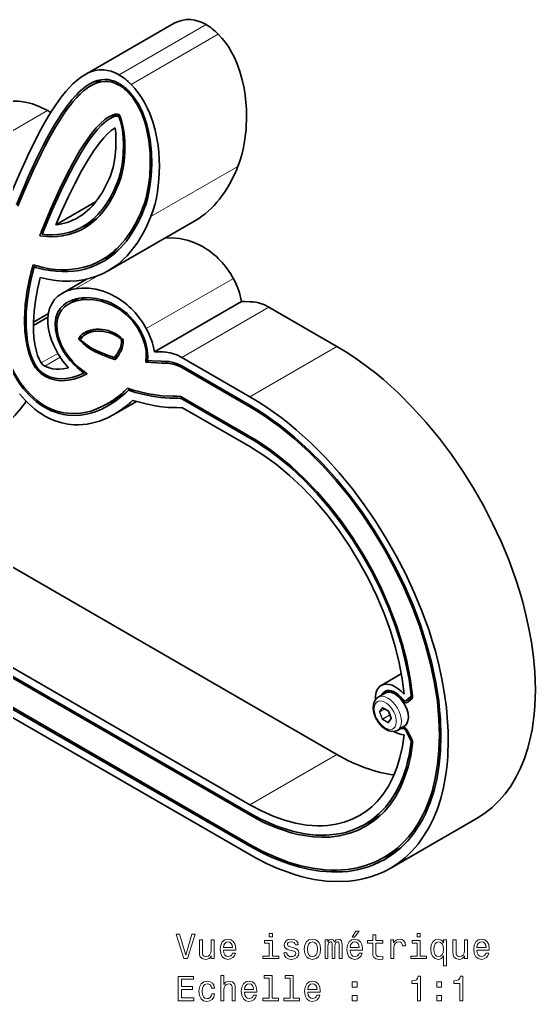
# Model space of a CAD drawing. Extents: x 155 to 1136, y 87 to 920.
# Drawn here: x 878.8 to 952.9, y 769.4 to 910.5 of the extents above; entities that cross this region are included whole.
import ezdxf

# ---------------------------------------------------------------- set-up
doc = ezdxf.new("R2010")
doc.units = 0

msp = doc.modelspace()

# ---------------------------------------------------------------- linework, layer by layer
at = {"color": 7, "lineweight": 35, "ltscale": 0.3613}
for p, q in [((888.11, 902.62), (900.63, 909.85)), ((891.5, 874.44), (904.01, 881.66)), ((898.12, 862.79), (910.64, 870.01)), ((932, 788.49), (944.51, 795.72))]:
    msp.add_line(p, q, dxfattribs=at)
at = {"color": 7, "lineweight": 13, "ltscale": 0.361298}
msp.add_line((893.04, 902.6), (905.55, 909.83), dxfattribs=at)
at = {"color": 7, "lineweight": 13, "ltscale": 0.361299}
msp.add_line((894.77, 901.23), (907.29, 908.46), dxfattribs=at)
at = {"color": 7, "lineweight": 35, "ltscale": 0.043079}
msp.add_line((890.48, 901.9), (888.99, 901.04), dxfattribs=at)
at = {"color": 7, "lineweight": 13, "ltscale": 0.004729}
msp.add_line((894.49, 900.21), (894.33, 900.12), dxfattribs=at)
at = {"color": 7, "lineweight": 13, "ltscale": 0.3613}
for p, q in [((870.24, 890.25), (882.75, 897.48)), ((897.62, 882.22), (910.14, 889.44)), ((896.95, 866.12), (909.47, 873.34)), ((902.06, 861.97), (914.57, 869.2)), ((911.84, 856.32), (924.36, 863.54)), ((911.84, 797.65), (924.36, 804.88))]:
    msp.add_line(p, q, dxfattribs=at)
at = {"color": 7, "lineweight": 35, "ltscale": 0.030584}
msp.add_line((891.76, 896.33), (892.82, 896.94), dxfattribs=at)
at = {"color": 7, "lineweight": 35, "ltscale": 0.003633}
msp.add_line((892.65, 896.84), (892.75, 896.94), dxfattribs=at)
at = {"color": 7, "lineweight": 35, "ltscale": 0.004331}
msp.add_line((892.98, 896.65), (893.13, 896.74), dxfattribs=at)
at = {"color": 7, "lineweight": 13, "ltscale": 0.01007}
msp.add_line((892.79, 887.09), (893.14, 887.29), dxfattribs=at)
at = {"color": 7, "lineweight": 35, "ltscale": 0.165236}
msp.add_line((883.96, 881.03), (889.68, 884.33), dxfattribs=at)
at = {"color": 7, "lineweight": 13, "ltscale": 0.010111}
msp.add_line((896.78, 883.62), (896.43, 883.42), dxfattribs=at)
at = {"color": 7, "lineweight": 35, "ltscale": 0.058362}
msp.add_line((887.84, 880.78), (889.86, 881.95), dxfattribs=at)
at = {"color": 7, "lineweight": 35, "ltscale": 0.00999}
msp.add_line((882, 879.67), (882.15, 880.04), dxfattribs=at)
at = {"color": 7, "lineweight": 35, "ltscale": 0.063444}
msp.add_line((892.79, 877.27), (890.59, 876), dxfattribs=at)
at = {"color": 7, "lineweight": 35, "ltscale": 0.008357}
msp.add_line((880.86, 874.97), (881.15, 875.13), dxfattribs=at)
at = {"color": 7, "lineweight": 35, "ltscale": 0.102271}
msp.add_line((884.85, 871.18), (888.39, 873.23), dxfattribs=at)
at = {"color": 7, "lineweight": 13, "ltscale": 0.093551}
msp.add_line((886.75, 871.84), (889.99, 873.72), dxfattribs=at)
at = {"color": 7, "lineweight": 35, "ltscale": 0.041627}
msp.add_line((887.2, 870.46), (885.76, 869.63), dxfattribs=at)
at = {"color": 7, "lineweight": 35, "ltscale": 0.002773}
msp.add_line((887, 870.34), (887.06, 870.43), dxfattribs=at)
at = {"color": 7, "lineweight": 13, "ltscale": 0.017873}
msp.add_line((888.07, 870.57), (887.45, 870.21), dxfattribs=at)
at = {"color": 7, "lineweight": 35, "ltscale": 0.012377}
for p, q in [((910.64, 870.01), (911.13, 870.01)), ((898.12, 862.79), (898.62, 862.78))]:
    msp.add_line(p, q, dxfattribs=at)
at = {"color": 7, "lineweight": 35, "ltscale": 0.061871}
msp.add_line((880.75, 867.04), (882.89, 868.28), dxfattribs=at)
at = {"color": 7, "lineweight": 13, "ltscale": 0.006031}
msp.add_line((892.84, 869.28), (892.63, 869.16), dxfattribs=at)
at = {"color": 7, "lineweight": 35, "ltscale": 0.282556}
for p, q in [((914.57, 869.2), (924.36, 863.54)), ((902.06, 861.97), (911.84, 856.32)), ((902.06, 860.74), (911.84, 855.09)), ((902.06, 860.5), (911.84, 854.85)), ((902.06, 856.26), (911.84, 850.61)), ((902.06, 856.02), (911.84, 850.36))]:
    msp.add_line(p, q, dxfattribs=at)
at = {"color": 7, "lineweight": 35, "ltscale": 0.00633}
msp.add_line((879.69, 867.88), (879.47, 867.75), dxfattribs=at)
at = {"color": 7, "lineweight": 35, "ltscale": 0.006434}
msp.add_line((879.69, 867.5), (879.47, 867.37), dxfattribs=at)
at = {"color": 7, "lineweight": 35, "ltscale": 0.060347}
msp.add_line((880.74, 866.56), (882.83, 867.77), dxfattribs=at)
at = {"color": 7, "lineweight": 13, "ltscale": 0.039038}
msp.add_line((888.92, 865.88), (887.56, 865.1), dxfattribs=at)
at = {"color": 7, "lineweight": 35, "ltscale": 0.034287}
msp.add_line((889.44, 865.99), (888.25, 865.3), dxfattribs=at)
at = {"color": 7, "lineweight": 13, "ltscale": 0.016933}
msp.add_line((889.98, 866.03), (889.39, 865.69), dxfattribs=at)
at = {"color": 7, "lineweight": 13, "ltscale": 0.004335}
msp.add_line((896.15, 865.77), (896, 865.68), dxfattribs=at)
at = {"color": 7, "lineweight": 13, "ltscale": 0.004798}
msp.add_line((884.09, 865.06), (884.26, 865.16), dxfattribs=at)
at = {"color": 7, "lineweight": 35, "ltscale": 0.015151}
msp.add_line((887.56, 865.1), (887.21, 864.61), dxfattribs=at)
at = {"color": 7, "lineweight": 35, "ltscale": 0.017951}
msp.add_line((887.83, 864.97), (887.21, 864.61), dxfattribs=at)
at = {"color": 7, "lineweight": 35, "ltscale": 0.023067}
msp.add_line((887.21, 864.61), (887.87, 863.97), dxfattribs=at)
at = {"color": 7, "lineweight": 35, "ltscale": 0.00947}
msp.add_line((887.52, 864.56), (887.75, 864.87), dxfattribs=at)
at = {"color": 7, "lineweight": 35, "ltscale": 0.014415}
msp.add_line((887.94, 864.16), (887.52, 864.56), dxfattribs=at)
at = {"color": 7, "lineweight": 13, "ltscale": 0.004904}
msp.add_line((888.04, 864.07), (887.87, 863.97), dxfattribs=at)
at = {"color": 7, "lineweight": 13, "ltscale": 0.005921}
msp.add_line((892.86, 865.19), (892.66, 865.08), dxfattribs=at)
at = {"color": 7, "lineweight": 13, "ltscale": 0.004975}
msp.add_line((893.32, 864.83), (893.15, 864.73), dxfattribs=at)
at = {"color": 7, "lineweight": 35, "ltscale": 0.009114}
msp.add_line((893.15, 864.73), (893.42, 864.48), dxfattribs=at)
at = {"color": 7, "lineweight": 35, "ltscale": 0.014581}
msp.add_line((893.64, 864.54), (893.21, 864.93), dxfattribs=at)
at = {"color": 7, "lineweight": 35, "ltscale": 0.007948}
msp.add_line((893.42, 864.48), (893.41, 864.16), dxfattribs=at)
at = {"color": 7, "lineweight": 13, "ltscale": 0.006413}
msp.add_line((893.63, 864.29), (893.41, 864.16), dxfattribs=at)
at = {"color": 7, "lineweight": 35, "ltscale": 0.004976}
msp.add_line((893.59, 864.58), (893.42, 864.48), dxfattribs=at)
at = {"color": 7, "lineweight": 35, "ltscale": 0.012717}
msp.add_line((893.62, 864.03), (893.64, 864.54), dxfattribs=at)
at = {"color": 7, "lineweight": 13, "ltscale": 0.007206}
msp.add_line((890.41, 862.69), (890.16, 862.55), dxfattribs=at)
at = {"color": 7, "lineweight": 13, "ltscale": 0.068453}
msp.add_line((881.87, 861.17), (884.24, 862.53), dxfattribs=at)
at = {"color": 7, "lineweight": 13, "ltscale": 0.062834}
msp.add_line((882.4, 860.73), (884.58, 861.99), dxfattribs=at)
at = {"color": 7, "lineweight": 35, "ltscale": 0.017163}
msp.add_line((892.97, 862.26), (892.38, 861.92), dxfattribs=at)
at = {"color": 7, "lineweight": 35, "ltscale": 0.003384}
msp.add_line((892.46, 862.03), (892.38, 861.92), dxfattribs=at)
at = {"color": 7, "lineweight": 35, "ltscale": 0.002535}
msp.add_line((892.42, 861.66), (892.51, 861.62), dxfattribs=at)
at = {"color": 7, "lineweight": 13, "ltscale": 0.016476}
msp.add_line((893.03, 862.36), (892.46, 862.03), dxfattribs=at)
at = {"color": 7, "lineweight": 35, "ltscale": 0.005451}
msp.add_line((892.51, 861.62), (892.64, 861.79), dxfattribs=at)
at = {"color": 7, "lineweight": 35, "ltscale": 0.010757}
msp.add_line((897.27, 861.51), (896.89, 861.29), dxfattribs=at)
at = {"color": 7, "lineweight": 35, "ltscale": 0.057165}
msp.add_line((896.89, 861.29), (899.18, 861.14), dxfattribs=at)
at = {"color": 7, "lineweight": 13, "ltscale": 0.004506}
msp.add_line((881.39, 860.35), (881.23, 860.26), dxfattribs=at)
at = {"color": 7, "lineweight": 35, "ltscale": 0.005494}
msp.add_line((888, 859.72), (888.19, 859.83), dxfattribs=at)
at = {"color": 7, "lineweight": 13, "ltscale": 0.006123}
for p, q in [((902.27, 860.62), (902.06, 860.5)), ((902.06, 856.02), (902.27, 856.14))]:
    msp.add_line(p, q, dxfattribs=at)
at = {"color": 7, "lineweight": 13, "ltscale": 0.006329}
msp.add_line((882.62, 859.39), (882.4, 859.26), dxfattribs=at)
at = {"color": 7, "lineweight": 13, "ltscale": 0.004489}
msp.add_line((879.29, 857.5), (879.45, 857.58), dxfattribs=at)
at = {"color": 7, "lineweight": 35, "ltscale": 0.008139}
msp.add_line((894.39, 857.24), (894.67, 857.4), dxfattribs=at)
at = {"color": 7, "lineweight": 35, "ltscale": 0.071443}
msp.add_line((893.84, 856.73), (891.36, 855.3), dxfattribs=at)
at = {"color": 7, "lineweight": 35, "ltscale": 0.093178}
msp.add_line((892.31, 853.77), (895.53, 855.64), dxfattribs=at)
at = {"color": 7, "lineweight": 35, "ltscale": 0.000567414}
msp.add_line((893.84, 856.73), (893.86, 856.74), dxfattribs=at)
at = {"color": 7, "lineweight": 35, "ltscale": 0.279053}
msp.add_line((911.84, 849.14), (902.18, 854.72), dxfattribs=at)
at = {"color": 7, "lineweight": 13, "ltscale": 0.006101}
msp.add_line((912.05, 854.97), (911.84, 854.85), dxfattribs=at)
at = {"color": 7, "lineweight": 13, "ltscale": 0.006098}
msp.add_line((911.84, 850.36), (912.05, 850.49), dxfattribs=at)
at = {"color": 7, "lineweight": 35}
for p, q in [((857.72, 843.35), (924.36, 804.88)), ((834.56, 842.27), (911.84, 797.65)), ((911.84, 796.42), (834.56, 841.04)), ((911.84, 796.18), (834.56, 840.8)), ((911.84, 791.94), (834.56, 836.56)), ((911.84, 791.7), (834.56, 836.31)), ((911.84, 790.47), (834.56, 835.09))]:
    msp.add_line(p, q, dxfattribs=at)
at = {"color": 7, "lineweight": 35, "ltscale": 0.08305}
msp.add_line((933.6, 816.46), (930.73, 814.8), dxfattribs=at)
at = {"color": 7, "lineweight": 35, "ltscale": 0.028578}
msp.add_line((931.28, 813.68), (930.29, 813.11), dxfattribs=at)
at = {"color": 7, "lineweight": 35, "ltscale": 0.013118}
msp.add_line((932.03, 814.05), (931.58, 813.79), dxfattribs=at)
at = {"color": 7, "lineweight": 13, "ltscale": 0.008372}
msp.add_line((935.23, 813.31), (934.94, 813.14), dxfattribs=at)
at = {"color": 7, "lineweight": 13, "ltscale": 0.005467}
msp.add_line((935.21, 813.51), (935.02, 813.4), dxfattribs=at)
at = {"color": 7, "lineweight": 13, "ltscale": 0.004534}
msp.add_line((933.88, 812.73), (933.72, 812.64), dxfattribs=at)
at = {"color": 7, "lineweight": 35, "ltscale": 0.027687}
msp.add_line((934.27, 812.6), (935.23, 813.15), dxfattribs=at)
at = {"color": 7, "lineweight": 13, "ltscale": 0.02706}
msp.add_line((934.29, 812.61), (935.23, 813.15), dxfattribs=at)
at = {"color": 7, "lineweight": 35, "ltscale": 0.020883}
for p, q in [((934.29, 812.61), (934.94, 813.14)), ((934.45, 812.36), (935.1, 812.89))]:
    msp.add_line(p, q, dxfattribs=at)
at = {"color": 7, "lineweight": 13, "ltscale": 0.016861}
for p, q in [((930.86, 811.6), (930.47, 811.05)), ((930.93, 811.58), (930.54, 811.03))]:
    msp.add_line(p, q, dxfattribs=at)
at = {"color": 7, "lineweight": 13, "ltscale": 0.026805}
for p, q in [((930.47, 810.96), (930.86, 809.96)), ((930.54, 810.99), (930.93, 809.99))]:
    msp.add_line(p, q, dxfattribs=at)
at = {"color": 7, "lineweight": 13, "ltscale": 0.01948}
msp.add_line((931.22, 811.42), (930.54, 811.03), dxfattribs=at)
at = {"color": 7, "lineweight": 13, "ltscale": 0.0205}
msp.add_line((931.25, 811.4), (930.54, 810.99), dxfattribs=at)
at = {"color": 7, "lineweight": 13, "ltscale": 0.022393}
for p, q in [((931.7, 811.16), (930.92, 811.6)), ((930.92, 809.89), (931.7, 809.44))]:
    msp.add_line(p, q, dxfattribs=at)
at = {"color": 7, "lineweight": 35, "ltscale": 0.000190148}
msp.add_line((930.93, 811.58), (930.93, 811.58), dxfattribs=at)
at = {"color": 7, "lineweight": 35, "ltscale": 0.022391}
msp.add_line((931.71, 811.13), (930.93, 811.58), dxfattribs=at)
at = {"color": 7, "lineweight": 13, "ltscale": 0.027277}
for p, q in [((931.87, 810.53), (930.93, 809.99)), ((931.9, 810.5), (930.96, 809.95))]:
    msp.add_line(p, q, dxfattribs=at)
at = {"color": 7, "lineweight": 35, "ltscale": 0.026804}
msp.add_line((932.14, 810.08), (931.75, 811.08), dxfattribs=at)
at = {"color": 7, "lineweight": 13, "ltscale": 0.026804}
msp.add_line((932.15, 810.08), (931.76, 811.08), dxfattribs=at)
at = {"color": 7, "lineweight": 13, "ltscale": 0.004037}
msp.add_line((931.9, 810.7), (931.93, 810.54), dxfattribs=at)
at = {"color": 7, "lineweight": 13, "ltscale": 0.002203}
msp.add_line((931.9, 810.5), (931.99, 810.47), dxfattribs=at)
at = {"color": 7, "lineweight": 13, "ltscale": 0.001009}
msp.add_line((931.93, 810.54), (931.96, 810.53), dxfattribs=at)
at = {"color": 7, "lineweight": 13, "ltscale": 0.022392}
msp.add_line((930.96, 809.95), (931.73, 809.5), dxfattribs=at)
at = {"color": 7, "lineweight": 13, "ltscale": 0.001212}
msp.add_line((931.78, 809.53), (931.73, 809.5), dxfattribs=at)
at = {"color": 7, "lineweight": 35, "ltscale": 0.016861}
msp.add_line((931.76, 809.5), (932.14, 810.05), dxfattribs=at)
at = {"color": 7, "lineweight": 13, "ltscale": 0.01686}
msp.add_line((931.76, 809.45), (932.15, 810), dxfattribs=at)
at = {"color": 7, "lineweight": 35, "ltscale": 0.028577}
msp.add_line((934.03, 808.92), (933.04, 808.34), dxfattribs=at)
at = {"color": 7, "lineweight": 13, "ltscale": 0.007484}
msp.add_line((934.09, 808.76), (933.83, 808.61), dxfattribs=at)
at = {"color": 7, "lineweight": 13, "ltscale": 0.004341}
msp.add_line((934.44, 808.35), (934.29, 808.26), dxfattribs=at)
at = {"color": 7, "lineweight": 35, "ltscale": 0.035764}
for p, q in [((934.29, 808.26), (934.94, 806.98)), ((934.45, 808.32), (935.1, 807.05))]:
    msp.add_line(p, q, dxfattribs=at)
at = {"color": 7, "lineweight": 13, "ltscale": 0.004349}
msp.add_line((934.94, 806.98), (935.09, 807.07), dxfattribs=at)
at = {"color": 7, "lineweight": 13, "ltscale": 0.005617}
msp.add_line((935.02, 806.63), (935.21, 806.74), dxfattribs=at)
at = {"color": 7, "lineweight": 13, "ltscale": 0.006153}
msp.add_line((912.06, 796.3), (911.84, 796.18), dxfattribs=at)
at = {"color": 7, "lineweight": 35, "ltscale": 0.064684}
msp.add_line((928.35, 794.8), (930.59, 796.1), dxfattribs=at)
at = {"color": 7, "lineweight": 13, "ltscale": 0.006148}
msp.add_line((911.84, 791.7), (912.06, 791.82), dxfattribs=at)
at = {"color": 7, "lineweight": 35, "ltscale": 0.069831}
msp.add_line((933.52, 791.44), (931.1, 790.05), dxfattribs=at)
at = {"color": 7, "lineweight": 35}
for points in [[(900.63, 909.85), (901.04, 910.06), (901.46, 910.25), (902.06, 910.43), (902.7, 910.54), (903.36, 910.54), (903.89, 910.47), (904.43, 910.34), (904.98, 910.12), (905.55, 909.83)], [(907.29, 908.46), (907.82, 907.88), (908.32, 907.25), (908.8, 906.57), (909.22, 905.86), (909.62, 905.08), (909.98, 904.29), (910.41, 903.09), (910.75, 901.89), (911.01, 900.69), (911.17, 899.68), (911.28, 898.69), (911.34, 897.69), (911.36, 896.7), (911.29, 894.81), (911.08, 893), (910.92, 892.14), (910.73, 891.3), (910.46, 890.35), (910.14, 889.44)], [(885.88, 900.75), (886.4, 901.3), (886.96, 901.8), (887.52, 902.24), (888.11, 902.62)], [(888.11, 902.62), (888.52, 902.84), (888.95, 903.02), (889.55, 903.21), (890.18, 903.31), (890.84, 903.32), (891.37, 903.25), (891.91, 903.11), (892.47, 902.9), (893.04, 902.6)], [(894.77, 901.23), (895.31, 900.65), (895.81, 900.03), (896.28, 899.35), (896.71, 898.63), (897.11, 897.85), (897.46, 897.06), (897.9, 895.86), (898.24, 894.66), (898.49, 893.46), (898.65, 892.46), (898.76, 891.46), (898.83, 890.46), (898.85, 889.48), (898.78, 887.59), (898.56, 885.77), (898.41, 884.91), (898.22, 884.07), (897.95, 883.12), (897.62, 882.22)], [(894.33, 900.12), (895.03, 899.29), (895.65, 898.36), (896.21, 897.24), (896.65, 896.08), (896.88, 895.34), (897.06, 894.61), (897.33, 893.16), (897.44, 892.27), (897.5, 891.4), (897.54, 889.7), (897.45, 888.04), (897.25, 886.46), (896.93, 884.96), (896.73, 884.25), (896.43, 883.42)], [(894.4, 900.3), (895.13, 899.46), (895.77, 898.5), (896.35, 897.36), (896.81, 896.19), (897.04, 895.45), (897.23, 894.71), (897.51, 893.26), (897.63, 892.36), (897.7, 891.48), (897.75, 889.77), (897.68, 888.09), (897.48, 886.48), (897.18, 884.95), (896.93, 884.06), (896.63, 883.22)], [(873.4, 897.58), (874.44, 898.11), (875.55, 898.5), (876.12, 898.65), (876.72, 898.76), (877.65, 898.84), (878.61, 898.82), (879.6, 898.68), (880.63, 898.42), (881.67, 898.02), (882.75, 897.48)], [(881.95, 880.24), (883.21, 883.26), (884.52, 886.19), (885.44, 888.08), (886.4, 889.91), (887.43, 891.7), (887.98, 892.57), (888.55, 893.42), (889.15, 894.22), (889.77, 894.97), (890.38, 895.62), (891.05, 896.21), (891.56, 896.56), (892.1, 896.82), (892.49, 896.93), (892.76, 896.94), (892.93, 896.92), (893.04, 896.88)], [(891.76, 896.33), (892.23, 896.55), (892.59, 896.65), (892.88, 896.67), (892.98, 896.65)], [(892.98, 896.65), (893.17, 896.23), (893.35, 895.59), (893.52, 894.65), (893.63, 893.62), (893.67, 892.59), (893.64, 891.12), (893.48, 889.72), (893.2, 888.35), (893.02, 887.71), (892.79, 887.09)], [(893.04, 896.88), (893.2, 896.61), (893.41, 896.06), (893.61, 895.28), (893.78, 894.17), (893.86, 893.12), (893.88, 891.57), (893.77, 890.11), (893.59, 888.97), (893.33, 887.89), (892.99, 886.89)], [(882.15, 880.04), (883.4, 883.05), (884.71, 885.97), (885.62, 887.84), (886.58, 889.67), (887.6, 891.45), (888.15, 892.32), (888.71, 893.16), (889.3, 893.95), (889.92, 894.7), (890.53, 895.36), (891.2, 895.95), (891.76, 896.33)], [(883.96, 881.03), (884.83, 883.05), (885.73, 885.02), (886.67, 886.94), (887.66, 888.81), (888.5, 890.26), (889.39, 891.64), (890.34, 892.94), (890.84, 893.53), (891.36, 894.08), (891.9, 894.58), (892.47, 894.99)], [(892.47, 894.99), (892.56, 894.24), (892.6, 893.49), (892.59, 892.02), (892.45, 890.61), (892.19, 889.3), (892.01, 888.68), (891.8, 888.1)], [(892.99, 886.89), (892.35, 885.46), (891.61, 884.14), (891.2, 883.52), (890.76, 882.94), (890.3, 882.4), (889.81, 881.89), (889.1, 881.28), (888.35, 880.74), (887.55, 880.29), (886.71, 879.91), (885.82, 879.63), (884.89, 879.43), (884.16, 879.35), (883.41, 879.32), (882.76, 879.34), (881.64, 879.45)], [(887.84, 880.78), (887.5, 880.59), (886.68, 880.22), (885.81, 879.93), (884.91, 879.73), (884.21, 879.64), (883.48, 879.59), (882.75, 879.6), (882, 879.67)], [(899.61, 879.12), (900.65, 879.18), (901.72, 879.08), (902.83, 878.84), (903.69, 878.55), (904.55, 878.18), (905.15, 877.86)], [(890.59, 876), (889.76, 875.56), (888.88, 875.21), (887.97, 874.93), (887.18, 874.76), (886.38, 874.64), (885.55, 874.58), (884.71, 874.58), (883.86, 874.63), (882.99, 874.73), (882.12, 874.89), (880.69, 875.27)], [(890.74, 875.74), (889.91, 875.31), (889.04, 874.95), (888.13, 874.67), (887.35, 874.49), (886.54, 874.37), (885.71, 874.31), (884.86, 874.3), (884.01, 874.35), (883.14, 874.45), (882.26, 874.61), (880.86, 874.97)], [(891.5, 874.44), (890.67, 874), (889.8, 873.64), (888.89, 873.35), (887.95, 873.14), (886.98, 873), (885.98, 872.93), (884.95, 872.95), (883.9, 873.04), (882.82, 873.21), (881.72, 873.46)], [(883.1, 865.21), (882.92, 866.04), (882.82, 866.86), (882.82, 867.65), (882.9, 868.36), (883.07, 869.01), (883.32, 869.6), (883.74, 870.25), (884.26, 870.77), (884.85, 871.18)], [(886.75, 871.84), (887.7, 871.95), (888.7, 871.92), (889.72, 871.76), (890.76, 871.48), (891.7, 871.11), (892.63, 870.63)], [(884.09, 865.06), (883.92, 865.93), (883.88, 866.85), (883.98, 867.68), (884.22, 868.39), (884.57, 868.98), (884.8, 869.25), (885.05, 869.49), (885.61, 869.89)], [(887.34, 870.48), (888.11, 870.57), (888.92, 870.56), (889.76, 870.46), (890.63, 870.26), (891.51, 869.95), (892.07, 869.7), (892.63, 869.41)], [(887.45, 870.21), (887.92, 870.28), (888.41, 870.31), (889.41, 870.25), (890.46, 870.05), (891.54, 869.69), (892.09, 869.45), (892.63, 869.16)], [(911.13, 870.01), (911.91, 869.98), (912.31, 869.95), (912.92, 869.85), (913.38, 869.73), (913.84, 869.56), (914.57, 869.2)], [(884.29, 865.04), (884.13, 865.88), (884.09, 866.75), (884.19, 867.52), (884.42, 868.19), (884.76, 868.76), (885.22, 869.25), (885.76, 869.63)], [(879.47, 867.37), (879.52, 865.7), (879.63, 864.66), (879.83, 863.59), (880.12, 862.48), (880.4, 861.72), (880.76, 860.97), (881.06, 860.49), (881.23, 860.26)], [(879.68, 867.23), (879.7, 866.25), (879.77, 865.25), (879.9, 864.22), (880.12, 863.16), (880.32, 862.44), (880.59, 861.72), (880.93, 861.03), (881.12, 860.7), (881.34, 860.41)], [(880.74, 866.56), (880.76, 865.53), (880.85, 864.47), (880.98, 863.65), (881.16, 862.82), (881.33, 862.26), (881.56, 861.7), (881.69, 861.43), (881.87, 861.17)], [(888.1, 865.56), (887.89, 865.42), (887.69, 865.25), (887.56, 865.1)], [(888.25, 865.3), (888.52, 865.43), (888.94, 865.58), (889.39, 865.69)], [(892.66, 865.32), (892.29, 865.51), (891.93, 865.66), (891.46, 865.82), (891.01, 865.93), (890.22, 866.02), (889.74, 866.02), (889.28, 865.96)], [(889.39, 865.69), (889.98, 865.75), (890.6, 865.73), (891.24, 865.62), (891.72, 865.49), (892.2, 865.3), (892.66, 865.08)], [(896, 865.68), (896.29, 865.12), (896.52, 864.54), (896.7, 863.99), (896.83, 863.45), (896.93, 862.8), (896.96, 862.18), (896.89, 861.29)], [(876.13, 864.32), (876.33, 863.5), (876.58, 862.67), (876.97, 861.56), (877.44, 860.47), (878, 859.4), (878.4, 858.73), (878.84, 858.09), (879.29, 857.5)], [(876.23, 864.76), (876.4, 863.98), (876.82, 862.5), (877.38, 861.03), (877.72, 860.3), (878.09, 859.59), (878.5, 858.9), (878.94, 858.24), (879.4, 857.65)], [(885.77, 860.46), (884.96, 861.45), (884.24, 862.53), (883.65, 863.68), (883.34, 864.44), (883.1, 865.21)], [(888, 859.72), (887.02, 860.51), (886.54, 860.97), (886.08, 861.46), (885.51, 862.18), (884.99, 862.96), (884.56, 863.8), (884.3, 864.43), (884.09, 865.06)], [(888.48, 859.62), (887.84, 860.09), (887.29, 860.52), (886.76, 861.01), (886.31, 861.48), (885.88, 861.99), (885.32, 862.77), (884.84, 863.6), (884.47, 864.47), (884.29, 865.04)], [(887.75, 864.87), (887.95, 865.09), (888.25, 865.3)], [(889.1, 863.31), (888.66, 863.59), (888.25, 863.89), (887.94, 864.16)], [(893.41, 864.16), (893.36, 863.77), (893.24, 863.37), (893.07, 862.99), (892.79, 862.49), (892.46, 862.03)], [(892.64, 861.79), (892.96, 862.24), (893.23, 862.71), (893.38, 863.02), (893.5, 863.37), (893.59, 863.75), (893.62, 864.03)], [(887.87, 863.97), (888.47, 863.48), (889.1, 863.07)], [(898.62, 862.78), (899.4, 862.76), (899.79, 862.73), (900.4, 862.63), (900.86, 862.5), (901.33, 862.33), (902.06, 861.97)], [(924.36, 863.54), (925.87, 862.62), (927.37, 861.62), (928.85, 860.54), (929.95, 859.68), (931.04, 858.78), (933.16, 856.86), (935.22, 854.79), (937.2, 852.6), (939.09, 850.3), (940.81, 848), (942.44, 845.63), (943.97, 843.18), (945.4, 840.67), (946.73, 838.1), (947.94, 835.5), (949.04, 832.86), (950.1, 829.9), (950.58, 828.42), (951.01, 826.94), (951.52, 824.96), (951.95, 822.99), (952.31, 821.03), (952.6, 818.86), (952.79, 816.76), (952.85, 815.45), (952.87, 814.16)], [(897.14, 861.52), (897.8, 861.46), (899.08, 861.41)], [(899.08, 861.41), (899.84, 861.39), (900.23, 861.36), (900.82, 861.25), (901.43, 861.05), (902.06, 860.74)], [(881.87, 861.17), (882.06, 860.97), (882.4, 860.73)], [(882.4, 860.73), (882.76, 860.56), (883.13, 860.43), (883.49, 860.35), (884, 860.28), (884.51, 860.27), (885, 860.31), (885.77, 860.46)], [(899.18, 861.14), (899.92, 861.12), (900.3, 861.08), (900.88, 860.98), (901.46, 860.79), (902.06, 860.5)], [(882.4, 859.51), (883.05, 859.2), (883.67, 859.02), (884.13, 858.94), (884.58, 858.9), (885.43, 858.93), (886.25, 859.08), (887.02, 859.31), (888, 859.72)], [(882.4, 859.26), (883.12, 858.93), (883.82, 858.73), (884.31, 858.65), (884.79, 858.62), (885.71, 858.68), (886.57, 858.86), (887.39, 859.13), (888.48, 859.62)], [(879.29, 857.5), (880.21, 856.46), (881.19, 855.59), (881.72, 855.2), (882.24, 854.86), (882.77, 854.56), (883.3, 854.31), (883.9, 854.08), (884.49, 853.89), (885.07, 853.76), (885.65, 853.67), (886.59, 853.62), (887.49, 853.67), (888.36, 853.81), (888.99, 853.96), (889.6, 854.15), (890.58, 854.55), (891.51, 855.04)], [(879.4, 857.65), (880.3, 856.64), (881.26, 855.78), (881.78, 855.4), (882.3, 855.07), (882.82, 854.78), (883.34, 854.54), (883.93, 854.31), (884.52, 854.14), (885.1, 854.02), (885.67, 853.94), (886.6, 853.89), (887.49, 853.95), (888.36, 854.1), (888.98, 854.26), (889.59, 854.46), (890.49, 854.84), (891.36, 855.3)], [(894.27, 857.53), (894.95, 857.32), (896.29, 856.96), (897.29, 856.73), (898.28, 856.57), (899.24, 856.46), (900.79, 856.4)], [(894.39, 857.24), (895.39, 856.94), (896.4, 856.68), (897.74, 856.39), (899.04, 856.21), (900.28, 856.13), (900.88, 856.12)], [(901.35, 854.75), (900.15, 854.79), (899.2, 854.87), (898.23, 855.01), (896.94, 855.27), (895.01, 855.79)], [(900.79, 856.4), (901.37, 856.38), (901.74, 856.35), (901.88, 856.33), (902.06, 856.26)], [(900.88, 856.12), (901.47, 856.11), (901.83, 856.08), (901.98, 856.05), (902.06, 856.02)], [(911.84, 856.32), (913.36, 855.4), (914.86, 854.4), (916.34, 853.31), (917.44, 852.45), (918.52, 851.55), (920.65, 849.63), (922.7, 847.57), (924.68, 845.38), (926.58, 843.07), (928.29, 840.78), (929.92, 838.4), (931.45, 835.95), (932.88, 833.44), (934.21, 830.88), (935.42, 828.27), (936.52, 825.63), (937.59, 822.68), (938.06, 821.2), (938.5, 819.71), (939.01, 817.74), (939.44, 815.77), (939.79, 813.81), (940.09, 811.63), (940.27, 809.53), (940.34, 808.22), (940.36, 806.93)], [(902.18, 854.72), (902.01, 854.74), (901.35, 854.75)], [(911.84, 855.09), (912.92, 854.45), (914, 853.76), (915.07, 853.01), (916.15, 852.22), (918.26, 850.51), (920.34, 848.63), (922.37, 846.6), (924.33, 844.42), (926.21, 842.1), (928.01, 839.66), (929.71, 837.13), (931.3, 834.51), (932.76, 831.82), (934.1, 829.09), (935.3, 826.32), (936.35, 823.53), (937.25, 820.74), (937.99, 817.96), (938.57, 815.23), (938.98, 812.56), (939.12, 811.24), (939.22, 809.94), (939.3, 807.54)], [(911.84, 854.85), (912.92, 854.21), (913.99, 853.52), (915.06, 852.77), (916.13, 851.99), (918.24, 850.28), (920.31, 848.41), (922.32, 846.38), (924.27, 844.21), (926.14, 841.9), (927.93, 839.48), (929.62, 836.95), (931.2, 834.34), (932.65, 831.66), (933.98, 828.92), (935.17, 826.15), (936.21, 823.38), (937.1, 820.61), (937.82, 817.86), (938.39, 815.14), (938.79, 812.48), (938.92, 811.17), (939.02, 809.88), (939.08, 807.67)], [(892.31, 853.77), (891.29, 853.24), (890.22, 852.81), (889.09, 852.5), (888.47, 852.38), (887.82, 852.3), (887.21, 852.27), (886.58, 852.28), (885.7, 852.37), (884.8, 852.55), (883.88, 852.84), (883.25, 853.1), (882.39, 853.54)], [(911.84, 850.61), (912.84, 850.01), (913.83, 849.37), (914.83, 848.67), (915.83, 847.92), (917.78, 846.31), (919.7, 844.52), (921.55, 842.59), (923.34, 840.51), (925.04, 838.32), (926.65, 836), (928.16, 833.6), (929.55, 831.12), (930.81, 828.58), (931.93, 826.01), (932.91, 823.43), (933.73, 820.85), (934.4, 818.29), (934.89, 815.78), (935.23, 813.31)], [(911.84, 850.36), (912.83, 849.77), (913.82, 849.13), (914.82, 848.43), (915.81, 847.69), (917.76, 846.07), (919.66, 844.3), (921.51, 842.37), (923.28, 840.3), (924.98, 838.1), (926.58, 835.79), (928.08, 833.39), (929.46, 830.92), (930.7, 828.4), (931.81, 825.85), (932.77, 823.28), (933.58, 820.71), (934.23, 818.16), (934.72, 815.65), (935.02, 813.4)], [(934, 813.52), (933.72, 815.77), (933.29, 818.07), (932.71, 820.41), (932, 822.77), (931.14, 825.13), (930.09, 827.64), (928.9, 830.12), (927.57, 832.54), (926.13, 834.9), (924.58, 837.17), (922.94, 839.32), (921.21, 841.35), (919.41, 843.24), (917.56, 844.99), (915.66, 846.56), (914.69, 847.29), (913.73, 847.96), (911.84, 849.14)], [(934.39, 811.42), (934.04, 812.16), (933.61, 812.76), (933.12, 813.25), (932.66, 813.57), (932.2, 813.76), (931.81, 813.82), (931.46, 813.76), (931.28, 813.68)], [(952.87, 814.16), (952.8, 811.8), (952.7, 810.65), (952.57, 809.52), (952.4, 808.42), (952.18, 807.35), (951.79, 805.79), (951.31, 804.29), (950.73, 802.88), (950.07, 801.54), (949.33, 800.33), (948.52, 799.21), (947.63, 798.18), (946.66, 797.25), (945.62, 796.43), (944.51, 795.72)], [(930.29, 813.11), (929.97, 812.84), (929.74, 812.47), (929.61, 812.05), (929.58, 811.52), (929.67, 810.88), (929.8, 810.48)], [(933.04, 808.34), (932.67, 808.2), (932.24, 808.18), (931.8, 808.28), (931.32, 808.51), (930.82, 808.91), (930.37, 809.42), (929.97, 810.08), (929.8, 810.48)], [(934.39, 811.42), (934.58, 810.75), (934.63, 810.19), (934.57, 809.69), (934.42, 809.32), (934.2, 809.04), (934.03, 808.92)], [(927.6, 796.1), (928.51, 796.68), (929.35, 797.36), (930.14, 798.13), (930.99, 799.16), (931.75, 800.32), (932.41, 801.58), (932.97, 802.96), (933.42, 804.45), (933.77, 806.02), (934, 807.69)], [(939.08, 807.67), (939.02, 805.5), (938.82, 803.42), (938.49, 801.44), (938.02, 799.56), (937.74, 798.67), (937.42, 797.8), (937.08, 796.98), (936.7, 796.18), (936.08, 795.05), (935.39, 794), (934.64, 793.03), (933.82, 792.14), (932.96, 791.36), (932.06, 790.66), (931.1, 790.05)], [(939.3, 807.54), (939.23, 805.44), (939.05, 803.42), (938.74, 801.5), (938.31, 799.67), (937.75, 797.95), (937.08, 796.35), (936.7, 795.59), (936.29, 794.87), (935.46, 793.61), (934.53, 792.47), (933.52, 791.45), (932.42, 790.56), (931.25, 789.79)], [(935.02, 806.63), (934.72, 804.74), (934.52, 803.84), (934.29, 802.97), (933.88, 801.72), (933.39, 800.55), (932.83, 799.45), (932.2, 798.43), (931.37, 797.34), (930.45, 796.37), (929.44, 795.52), (928.35, 794.8)], [(935.23, 806.47), (934.96, 804.73), (934.58, 803.08), (934.08, 801.54), (933.47, 800.1), (932.76, 798.78), (931.94, 797.58), (931.18, 796.68), (930.35, 795.87), (929.45, 795.16), (928.5, 794.54)], [(940.36, 806.93), (940.28, 804.58), (940.19, 803.42), (940.05, 802.29), (939.88, 801.19), (939.67, 800.12), (939.27, 798.56), (938.79, 797.07), (938.22, 795.65), (937.55, 794.32), (936.82, 793.1), (936.01, 791.98), (935.11, 790.95), (934.15, 790.03), (933.11, 789.2), (932, 788.49)], [(911.84, 797.65), (913.51, 796.76), (915.17, 796.01), (916.81, 795.43), (918.42, 794.99), (920, 794.72), (920.78, 794.65), (921.55, 794.61), (922.28, 794.62), (923, 794.67), (924.23, 794.85), (925.42, 795.15), (926.54, 795.56), (927.6, 796.1)], [(928.35, 794.8), (927.48, 794.35), (926.56, 793.97), (925.61, 793.67), (924.93, 793.51), (924.23, 793.39), (922.8, 793.25), (921.3, 793.27), (919.76, 793.45), (918.18, 793.77), (916.57, 794.25), (915.59, 794.61), (914.61, 795.02), (913.23, 795.67), (911.84, 796.42)], [(928.5, 794.54), (927.31, 793.95), (926.05, 793.49), (924.73, 793.18), (923.34, 793), (922.16, 792.97), (920.94, 793.04), (919.7, 793.2), (918.75, 793.38), (917.79, 793.62), (916.82, 793.92), (915.84, 794.26), (914.86, 794.66), (913.86, 795.11), (912.85, 795.62), (911.84, 796.18)], [(931.1, 790.05), (929.89, 789.43), (928.62, 788.94), (927.29, 788.58), (925.9, 788.34), (925.11, 788.27), (924.31, 788.23), (923.47, 788.24), (922.63, 788.28), (920.91, 788.5), (919.16, 788.87), (917.37, 789.4), (915.56, 790.09), (913.73, 790.93), (911.84, 791.94)], [(931.25, 789.79), (930.44, 789.36), (929.6, 788.99), (928.91, 788.73), (928.19, 788.51), (927.46, 788.32), (926.71, 788.17), (925.95, 788.06), (925.17, 787.99), (923.56, 787.97), (921.91, 788.09), (920.21, 788.37), (918.84, 788.7), (917.44, 789.13), (916.03, 789.65), (914.96, 790.1), (913.88, 790.6), (911.84, 791.7)], [(932, 788.49), (931.1, 788.01), (930.16, 787.61), (929.19, 787.27), (928.44, 787.06), (927.68, 786.88), (926.9, 786.75), (926.1, 786.66), (924.47, 786.59), (922.8, 786.67), (921.09, 786.91), (919.36, 787.29), (918.28, 787.6), (917.19, 787.97), (915.71, 788.54), (914.23, 789.21), (912.76, 789.96), (911.84, 790.47)]]:
    msp.add_lwpolyline(points, dxfattribs=at)
at = {"color": 7, "lineweight": 13}
for points in [[(926.56, 778.58), (926.86, 778.58), (927.56, 779.44), (927.06, 779.44)], [(903.5, 779.01), (902.62, 776.03), (901.72, 779.01), (901.24, 779.01), (902.37, 775.51), (902.87, 775.51), (903.98, 779.01)], [(906.7, 778.22), (906.26, 778.22), (906.26, 776.65), (906.21, 776.29), (906.06, 776.03), (905.83, 775.87), (905.54, 775.82), (905.3, 775.86), (905.15, 775.98), (905.06, 776.18), (905.04, 776.48), (905.04, 778.22), (904.6, 778.22), (904.6, 776.44), (904.61, 776.08), (904.71, 775.78), (905, 775.51), (905.47, 775.41), (905.72, 775.45), (905.94, 775.54), (906.13, 775.69), (906.28, 775.92), (906.28, 775.51), (906.7, 775.51)], [(908.04, 776.73), (909.81, 776.73), (909.82, 776.94), (909.74, 777.52), (909.51, 777.95), (909.16, 778.22), (908.69, 778.31), (908.23, 778.21), (907.88, 777.93), (907.65, 777.47), (907.57, 776.86), (907.65, 776.24), (907.88, 775.79), (908.22, 775.51), (908.68, 775.41), (909.07, 775.48), (909.39, 775.65), (909.63, 775.92), (909.77, 776.29), (909.33, 776.29), (909.24, 776.08), (909.11, 775.93), (908.73, 775.81), (908.45, 775.87), (908.23, 776.04), (908.09, 776.33), (908.04, 776.72)], [(908.04, 777.11), (908.09, 777.46), (908.23, 777.71), (908.44, 777.87), (908.71, 777.92), (908.97, 777.87), (909.18, 777.71), (909.31, 777.46), (909.35, 777.11)], [(915.08, 775.88), (915.08, 778.13), (913.94, 778.13), (913.94, 777.75), (914.63, 777.75), (914.63, 775.88), (913.73, 775.88), (913.73, 775.51), (916, 775.51), (916, 775.88)], [(915.09, 779.13), (914.62, 779.13), (914.62, 778.63), (915.09, 778.63)], [(918.08, 777.09), (917.65, 777.19), (917.34, 777.3), (917.23, 777.54), (917.26, 777.71), (917.37, 777.83), (917.54, 777.9), (917.79, 777.93), (918.02, 777.9), (918.21, 777.81), (918.33, 777.68), (918.38, 777.5), (918.81, 777.5), (918.81, 777.51), (918.74, 777.83), (918.53, 778.09), (918.21, 778.25), (917.79, 778.31), (917.36, 778.25), (917.04, 778.09), (916.85, 777.84), (916.79, 777.53), (916.83, 777.22), (916.97, 777.01), (917.21, 776.86), (917.54, 776.75), (918.04, 776.63), (918.34, 776.51), (918.42, 776.41), (918.45, 776.25), (918.41, 776.07), (918.28, 775.93), (918.09, 775.84), (917.83, 775.81), (917.55, 775.84), (917.35, 775.94), (917.21, 776.11), (917.16, 776.35), (916.73, 776.35), (916.8, 775.95), (917, 775.65), (917.33, 775.48), (917.79, 775.41), (918.26, 775.48), (918.61, 775.65), (918.82, 775.94), (918.89, 776.31), (918.84, 776.62), (918.68, 776.84), (918.43, 776.98)], [(919.66, 776.86), (919.74, 776.24), (919.97, 775.79), (920.34, 775.51), (920.84, 775.41), (921.33, 775.51), (921.69, 775.79), (921.93, 776.24), (922.01, 776.86), (921.93, 777.48), (921.69, 777.93), (921.33, 778.21), (920.84, 778.31), (920.34, 778.21), (919.97, 777.93), (919.74, 777.48)], [(920.12, 776.86), (920.16, 777.32), (920.3, 777.65), (920.53, 777.85), (920.84, 777.92), (921.14, 777.85), (921.37, 777.65), (921.51, 777.32), (921.56, 776.86), (921.51, 776.41), (921.37, 776.07), (921.14, 775.87), (920.84, 775.81), (920.53, 775.87), (920.3, 776.07), (920.16, 776.41)], [(922.65, 775.51), (923.06, 775.51), (923.06, 777.32), (923.09, 777.59), (923.16, 777.79), (923.28, 777.9), (923.43, 777.95), (923.55, 777.91), (923.63, 777.81), (923.67, 777.64), (923.69, 777.41), (923.69, 775.51), (924.07, 775.51), (924.07, 777.32), (924.09, 777.59), (924.17, 777.78), (924.29, 777.9), (924.44, 777.95), (924.56, 777.91), (924.64, 777.81), (924.69, 777.41), (924.69, 775.51), (925.1, 775.51), (925.1, 777.38), (925.08, 777.77), (925, 778.07), (924.84, 778.25), (924.57, 778.31), (924.27, 778.21), (924.03, 777.92), (923.84, 778.21), (923.53, 778.31), (923.24, 778.21), (923.05, 777.93), (923.05, 778.22), (922.65, 778.22)], [(926.25, 776.73), (928.03, 776.73), (928.03, 776.94), (927.95, 777.52), (927.73, 777.95), (927.38, 778.22), (926.91, 778.31), (926.45, 778.21), (926.1, 777.93), (925.87, 777.47), (925.79, 776.86), (925.86, 776.24), (926.09, 775.79), (926.44, 775.51), (926.89, 775.41), (927.29, 775.48), (927.61, 775.65), (927.85, 775.92), (927.98, 776.29), (927.54, 776.29), (927.45, 776.08), (927.32, 775.93), (926.95, 775.81), (926.66, 775.87), (926.44, 776.04), (926.3, 776.33), (926.25, 776.72)], [(926.25, 777.11), (926.31, 777.46), (926.44, 777.71), (926.65, 777.87), (926.92, 777.92), (927.19, 777.87), (927.4, 777.71), (927.52, 777.46), (927.57, 777.11)], [(929.5, 777.75), (929.5, 776.39), (929.53, 775.95), (929.67, 775.65), (929.95, 775.47), (930.43, 775.41), (930.95, 775.44), (930.95, 775.82), (930.57, 775.79), (930.22, 775.83), (930.04, 775.96), (929.95, 776.17), (929.94, 776.47), (929.94, 777.75), (930.95, 777.75), (930.95, 778.13), (929.94, 778.13), (929.94, 778.92), (929.5, 778.92), (929.5, 778.13), (928.73, 778.13), (928.73, 777.75)], [(932.1, 775.51), (932.55, 775.51), (932.55, 777.06), (932.59, 777.43), (932.73, 777.7), (932.95, 777.86), (933.25, 777.91), (933.47, 777.88), (933.64, 777.78), (933.74, 777.61), (933.77, 777.37), (934.22, 777.37), (934.16, 777.78), (933.99, 778.08), (933.72, 778.25), (933.34, 778.31), (933.08, 778.27), (932.86, 778.17), (932.66, 778), (932.51, 777.77), (932.51, 778.22), (932.1, 778.22)], [(936.33, 775.88), (936.33, 778.13), (935.19, 778.13), (935.19, 777.75), (935.89, 777.75), (935.89, 775.88), (934.98, 775.88), (934.98, 775.51), (937.25, 775.51), (937.25, 775.88)], [(936.34, 779.13), (935.88, 779.13), (935.88, 778.63), (936.34, 778.63)], [(939.67, 777.8), (939.52, 778.02), (939.34, 778.19), (939.13, 778.28), (938.9, 778.31), (938.47, 778.21), (938.13, 777.93), (937.92, 777.48), (937.84, 776.86), (937.92, 776.25), (938.13, 775.8), (938.47, 775.51), (938.9, 775.41), (939.13, 775.44), (939.34, 775.53), (939.51, 775.68), (939.67, 775.92), (939.67, 774.46), (940.12, 774.46), (940.12, 778.22), (939.67, 778.22)], [(938.3, 776.86), (938.34, 777.31), (938.48, 777.64), (938.69, 777.84), (938.97, 777.91), (939.26, 777.84), (939.49, 777.65), (939.62, 777.32), (939.67, 776.86), (939.62, 776.41), (939.49, 776.08), (939.26, 775.88), (938.97, 775.81), (938.69, 775.88), (938.48, 776.08), (938.34, 776.41)], [(943.13, 778.22), (942.69, 778.22), (942.69, 776.65), (942.64, 776.29), (942.49, 776.03), (942.27, 775.87), (941.97, 775.82), (941.73, 775.86), (941.58, 775.98), (941.49, 776.18), (941.47, 776.48), (941.47, 778.22), (941.03, 778.22), (941.03, 776.44), (941.04, 776.08), (941.14, 775.78), (941.43, 775.51), (941.9, 775.41), (942.15, 775.45), (942.37, 775.54), (942.56, 775.69), (942.71, 775.92), (942.71, 775.51), (943.13, 775.51)], [(944.47, 776.73), (946.24, 776.73), (946.25, 776.94), (946.17, 777.52), (945.95, 777.95), (945.59, 778.22), (945.12, 778.31), (944.67, 778.21), (944.31, 777.93), (944.09, 777.47), (944.01, 776.86), (944.08, 776.24), (944.31, 775.79), (944.66, 775.51), (945.11, 775.41), (945.5, 775.48), (945.83, 775.65), (946.06, 775.92), (946.2, 776.29), (945.76, 776.29), (945.67, 776.08), (945.54, 775.93), (945.17, 775.81), (944.88, 775.87), (944.66, 776.04), (944.52, 776.33), (944.47, 776.72)], [(944.47, 777.11), (944.52, 777.46), (944.66, 777.71), (944.87, 777.87), (945.14, 777.92), (945.41, 777.87), (945.61, 777.71), (945.74, 777.46), (945.79, 777.11)], [(901.56, 769.46), (903.78, 769.46), (903.78, 769.89), (902.03, 769.89), (902.03, 771.07), (903.59, 771.07), (903.59, 771.49), (902.03, 771.49), (902.03, 772.54), (903.74, 772.54), (903.74, 772.96), (901.56, 772.96)], [(906.34, 771.27), (906.78, 771.27), (906.69, 771.68), (906.47, 771.99), (906.13, 772.19), (905.69, 772.27), (905.21, 772.16), (904.84, 771.88), (904.61, 771.42), (904.53, 770.81), (904.6, 770.2), (904.83, 769.74), (905.19, 769.46), (905.68, 769.37), (906.11, 769.44), (906.45, 769.65), (906.68, 769.99), (906.78, 770.43), (906.36, 770.43), (906.28, 770.15), (906.14, 769.94), (905.94, 769.8), (905.69, 769.76), (905.38, 769.83), (905.16, 770.03), (905.03, 770.36), (904.98, 770.82), (905.03, 771.28), (905.17, 771.6), (905.39, 771.81), (905.69, 771.88), (905.95, 771.83), (906.15, 771.72), (906.28, 771.52)], [(907.65, 769.46), (908.09, 769.46), (908.09, 771.02), (908.14, 771.38), (908.28, 771.65), (908.51, 771.81), (908.81, 771.87), (909.06, 771.82), (909.21, 771.68), (909.28, 771.45), (909.31, 771.15), (909.31, 769.46), (909.75, 769.46), (909.75, 771.24), (909.73, 771.6), (909.64, 771.9), (909.34, 772.17), (908.88, 772.27), (908.63, 772.23), (908.41, 772.13), (908.23, 771.98), (908.09, 771.78), (908.09, 773.08), (907.65, 773.08)], [(911.07, 770.69), (912.85, 770.69), (912.85, 770.89), (912.77, 771.47), (912.55, 771.91), (912.2, 772.17), (911.73, 772.27), (911.27, 772.16), (910.92, 771.88), (910.69, 771.42), (910.61, 770.82), (910.68, 770.2), (910.91, 769.74), (911.26, 769.46), (911.71, 769.37), (912.11, 769.43), (912.43, 769.6), (912.67, 769.88), (912.8, 770.24), (912.36, 770.24), (912.27, 770.04), (912.14, 769.89), (911.77, 769.76), (911.48, 769.82), (911.26, 770), (911.12, 770.28), (911.07, 770.67)], [(914.6, 772.71), (914.6, 769.83), (913.69, 769.83), (913.69, 769.46), (915.95, 769.46), (915.95, 769.83), (915.05, 769.83), (915.05, 773.08), (913.91, 773.08), (913.91, 772.71)], [(917.64, 772.71), (917.64, 769.83), (916.73, 769.83), (916.73, 769.46), (918.99, 769.46), (918.99, 769.83), (918.08, 769.83), (918.08, 773.08), (916.94, 773.08), (916.94, 772.71)], [(920.18, 770.69), (921.96, 770.69), (921.96, 770.89), (921.88, 771.47), (921.66, 771.91), (921.31, 772.17), (920.84, 772.27), (920.38, 772.16), (920.02, 771.88), (919.8, 771.42), (919.72, 770.82), (919.79, 770.2), (920.02, 769.74), (920.37, 769.46), (920.82, 769.37), (921.21, 769.43), (921.54, 769.6), (921.77, 769.88), (921.91, 770.24), (921.47, 770.24), (921.38, 770.04), (921.25, 769.89), (920.88, 769.76), (920.59, 769.82), (920.37, 770), (920.23, 770.28), (920.18, 770.67)], [(935.93, 769.46), (936.38, 769.46), (936.38, 772.99), (936.04, 772.99), (935.95, 772.68), (935.77, 772.47), (935.49, 772.35), (935.11, 772.31), (935.11, 771.95), (935.93, 771.95)], [(942, 769.46), (942.46, 769.46), (942.46, 772.99), (942.11, 772.99), (942.02, 772.68), (941.84, 772.47), (941.56, 772.35), (941.18, 772.31), (941.18, 771.95), (942, 771.95)], [(911.07, 771.06), (911.13, 771.41), (911.26, 771.67), (911.47, 771.82), (911.74, 771.88), (912.01, 771.82), (912.22, 771.67), (912.34, 771.41), (912.39, 771.06)], [(920.18, 771.06), (920.24, 771.41), (920.37, 771.67), (920.58, 771.82), (920.85, 771.88), (921.12, 771.82), (921.33, 771.67), (921.45, 771.41), (921.5, 771.06)], [(926.56, 771.42), (927.26, 771.42), (927.26, 772.17), (926.56, 772.17)], [(938.7, 771.42), (939.4, 771.42), (939.4, 772.17), (938.7, 772.17)], [(926.56, 769.46), (927.26, 769.46), (927.26, 770.21), (926.56, 770.21)], [(938.7, 769.46), (939.4, 769.46), (939.4, 770.21), (938.7, 770.21)]]:
    msp.add_lwpolyline(points, close=True, dxfattribs=at)
at = {"color": 7, "lineweight": 35}
for centre, radius, start, end in [((897.12, 893.87), 10.62, 131.5882, 134.7319), ((876.78, 887.14), 11.94, 57.2429, 59.9921), ((901.78, 888.05), 12.86, 136.3297, 138.639), ((883.01, 889.18), 8.21, 276.6642, 299.8936), ((886.03, 889.66), 8.89, 285.0323, 290.7168), ((958.8, 849.54), 82.75, 158.2267, 158.8112), ((886.09, 889.69), 9.11, 280.4051, 286.2688), ((887.95, 886.33), 10.58, 286.2891, 292.1894), ((887.98, 861.37), 9.28, 28.1525, 59.9066), ((888.21, 861.5), 8.85, 28.2275, 60.0063), ((876.87, 867.6), 2.6, 354.7891, 3.3032), ((876.81, 867.48), 2.88, 355.0303, 3.0751), ((876.48, 866.87), 4.27, 355.8808, 2.2729), ((891.04, 862.45), 3.29, 48.8323, 60.626), ((891.2, 862.49), 2.97, 48.9893, 60.7125), ((893.73, 871.39), 9.31, 240.1808, 247.2454), ((893.86, 871.36), 9.56, 240.1697, 247.2409), ((923.11, 943.34), 87.02, 247.7278, 249.3189), ((922.33, 940.99), 84.79, 247.7013, 249.3397), ((884.47, 862.88), 4.17, 218.9736, 240.2349), ((884.28, 862.8), 3.79, 219.1109, 240.3611), ((884.74, 867.09), 13.49, 309.6482, 314.9156), ((884.78, 866.98), 13.68, 309.6622, 314.6172), ((884.17, 867.65), 14.29, 300.2366, 309.9978), ((884.26, 867.47), 14.39, 300.2346, 309.9966), ((888.64, 865.36), 10.36, 286.4163, 293.2958), ((885.05, 866.39), 14.54, 309.6986, 313.2353), ((884.97, 866.37), 14.58, 300.2064, 309.966), ((933.85, 812.97), 3.95, 180.0263, 183.0677), ((931.65, 811.05), 0.106, 19.8785, 55.2989), ((932.08, 810.05), 0.0644, 352.3851, 24.9944), ((925.23, 806), 11.56, 286.8618, 292.6977), ((927.06, 802.83), 13.39, 287.8089, 293.7258)]:
    msp.add_arc(centre, radius, start, end, dxfattribs=at)
at = {"color": 7, "lineweight": 13}
for centre, radius, start, end in [((929.55, 810.24), 2.34, 7.2735, 22.4312), ((931.82, 810.56), 0.104, 320.8028, 349.2229)]:
    msp.add_arc(centre, radius, start, end, dxfattribs=at)
at = {"color": 7, "lineweight": 35}
for centre, major_axis, ratio, start_param, end_param in [((905.46, 899.9), (3.12, -10.47), 0.54032, 2.350201, 2.622454), ((882.96, 756.72), (-8.28, -145.22), 0.157881, 3.062233, 3.244827), ((892.94, 892.68), (3.12, -10.47), 0.54032, 2.350201, 2.622454), ((862.3, 698.79), (-28.04, -204.32), 0.118301, 3.310754, 3.583264), ((882.94, 754.38), (-8.31, -147.56), 0.156723, 3.24391, 3.33081), ((883.65, 787.65), (-7.72, -114.01), 0.175208, 3.258702, 3.35734), ((883.33, 789.57), (-8.05, -112.09), 0.176118, 3.056259, 3.260307), ((893.06, 893.39), (2.5, -8.41), 0.528451, 2.362798, 2.632946), ((893.06, 893.26), (2.34, -8.28), 0.521848, 2.384825, 2.649381), ((862.53, 698.7), (-28.54, -203.14), 0.116091, 3.308772, 3.581338), ((863.8, 710.3), (-27.41, -191.27), 0.118644, 3.313378, 3.594427), ((837.6, 1015.71), (65.74, -134.4), 0.271057, 0.018699, 0.241004), ((831.73, 1002.35), (54.66, -120.65), 0.247107, 0.024369, 0.233423), ((840.37, 979.95), (46.81, -99.51), 0.28201, 0.023764, 0.257783), ((827.8, 1004.31), (62.11, -128.67), 0.269856, 0.020009, 0.24242), ((828, 1003.65), (62.06, -128.27), 0.271544, 0.019884, 0.243445), ((825.08, 1008.48), (65.74, -134.4), 0.271057, 0.018699, 0.241004), ((899.78, 866.99), (-1.17, -12.21), 0.912517, 2.202648, 2.74696), ((910.03, 887.4), (-26.88, -29.97), 0.485419, 5.503155, 5.767733), ((909.05, 886.82), (-25.71, -29.36), 0.483669, 5.493905, 5.758509), ((909.03, 886.53), (-24.9, -28.96), 0.463531, 5.524232, 5.766883), ((894.84, 872.35), (15.38, -6.34), 0.636323, 0.373496, 0.660506), ((950.45, 815.29), (66.69, -54.98), 0.208342, 2.967348, 3.063858), ((941.77, 824.9), (57.17, -44.11), 0.210708, 2.953784, 3.055164), ((935.32, 830.59), (50.56, -38.16), 0.220895, 2.94082, 3.048253), ((887.27, 859.77), (-1.17, -12.21), 0.912517, 2.202648, 2.74696), ((901.78, 857.49), (14.4, -7.34), 0.308123, 2.757343, 2.943741), ((847.74, 868.3), (49.37, -7.08), 0.349551, 0.017584, 0.252517), ((882.33, 865.12), (15.38, -6.34), 0.636323, 0.373496, 0.660506), ((847.01, 1009.36), (25.12, -159.15), 0.228358, 0.087598, 0.228731), ((889.32, 879.53), (-3.25, -27.24), 0.577138, 5.768993, 6.040719), ((932.73, 811.33), (2.01, -3.47), 0.576826, 3.140929, 3.925624), ((932.73, 811.34), (2, -3.46), 0.57735, 1.889741, 3.141355), ((932.73, 811.34), (1.5, -2.6), 0.57735, 3.141695, 3.552734), ((932.73, 811.34), (1.5, -2.6), 0.57735, 1.806661, 3.141695), ((932.73, 811.34), (-1.35, 2.34), 0.57735, 4.948253, 5.734236), ((934.67, 813.56), (-0.25, 0.433), 0.57735, 3.234109, 4.052267), ((934.67, 813.56), (-0.4, 0.693), 0.57735, 3.234109, 4.052267), ((934.02, 813.03), (-0.4, 0.693), 0.57735, 1.806661, 3.141594), ((934.02, 813.03), (0.25, -0.433), 0.57735, 4.948253, 5.647578), ((934.02, 813.03), (-0.25, 0.433), 0.57735, 2.505986, 3.141594), ((934.02, 813.03), (-0.25, 0.433), 0.57735, 3.141594, 3.234109), ((934.02, 813.03), (-0.4, 0.693), 0.57735, 3.141594, 3.234109), ((932.73, 811.34), (2, -3.46), 0.577501, 5.434016, 5.963929), ((932.73, 811.34), (1.5, -2.6), 0.57735, 5.872046, 6.047321), ((934.02, 808.15), (0.25, -0.433), 0.57735, 2.206428, 2.905728), ((934.02, 808.15), (-0.4, 0.693), 0.57735, 4.619872, 5.667472), ((934.02, 808.15), (-0.25, 0.433), 0.57735, 4.619872, 5.34802), ((934.67, 806.88), (-0.25, 0.433), 0.57735, 3.801717, 4.619872), ((934.67, 806.88), (-0.4, 0.693), 0.57735, 3.801717, 4.619872), ((922.68, 838.6), (16.78, -35.65), 0.534633, 5.627386, 5.961367)]:
    msp.add_ellipse(centre, major_axis=major_axis, ratio=ratio, start_param=start_param, end_param=end_param, dxfattribs=at)
at = {"color": 7, "lineweight": 13}
for centre, major_axis, ratio, start_param, end_param in [((931.67, 810.73), (-1.38, 2.38), 0.57735, 3.141622, 6.283214), ((932.66, 811.3), (-1.38, 2.38), 0.57735, 3.141622, 6.283214), ((931.31, 810.52), (-1.12, 1.95), 0.57735, 4.426991, 10.710176), ((930.54, 810.97), (-0.05, 0.0866), 0.57735, 0.261799, 1.308997), ((930.51, 811.07), (-0.0409, 0.0287), 0.788675, 1.219917, 2.790713), ((930.51, 810.98), (-0.0466, -0.0181), 0.211325, 0.631914, 2.202711), ((930.57, 810.99), (-0.025, 0.0433), 0.57735, 0.261799, 1.308997), ((930.92, 811.52), (-0.05, 0.0866), 0.57735, 5.497787, 6.544985), ((930.9, 811.62), (-0.0409, 0.0287), 0.788675, 1.219917, 2.790713), ((930.96, 811.62), (0.025, 0.0433), 0.57735, 2.356194, 3.141593), ((931.7, 811.07), (-0.05, 0.0866), 0.57735, 4.45059, 5.497787), ((931.73, 811.18), (0.025, 0.0433), 0.57735, 2.356194, 3.141593), ((931.8, 811.1), (0.0466, 0.0181), 0.211325, 3.141593, 3.773507), ((931.9, 810.54), (-0.0495, -0.0072), 0.042906, 4.250387, 5.373351), ((931.9, 810.54), (-0.025, 0.0433), 0.57735, 1.308997, 2.356194), ((930.9, 809.98), (-0.0466, -0.0181), 0.211325, 0.631914, 2.202711), ((930.92, 809.97), (-0.05, 0.0866), 0.57735, 1.308997, 2.356194), ((930.96, 809.91), (-0.025, -0.0433), 0.57735, 3.926991, 5.497787), ((930.96, 809.99), (-0.025, 0.0433), 0.57735, 1.308997, 2.356194), ((931.73, 809.46), (-0.025, -0.0433), 0.57735, 3.926991, 5.497787), ((931.7, 809.52), (-0.05, 0.0866), 0.57735, 2.356194, 3.403392), ((931.73, 809.54), (-0.025, 0.0433), 0.57735, 2.356194, 3.04319), ((931.8, 809.47), (0.0409, -0.0287), 0.788675, 3.141471, 4.36151), ((932.18, 810.02), (0.0409, -0.0287), 0.788675, 3.141471, 4.36151), ((932.18, 810.1), (0.0466, 0.0181), 0.211325, 3.141593, 3.773507), ((932.09, 810.07), (-0.05, 0.0866), 0.57735, 3.403392, 4.45059)]:
    msp.add_ellipse(centre, major_axis=major_axis, ratio=ratio, start_param=start_param, end_param=end_param, dxfattribs=at)

doc.saveas('drawing.dxf')
